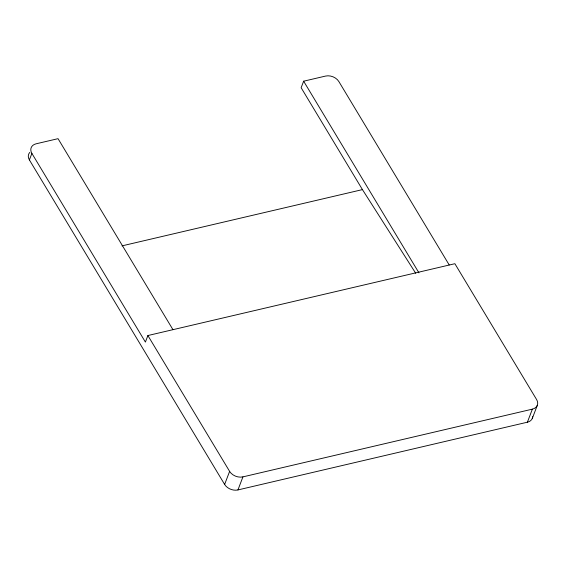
<?xml version="1.0" encoding="UTF-8"?>
<svg xmlns="http://www.w3.org/2000/svg" width="566" height="566" viewBox="0 0 566 566"><rect width="100%" height="100%" fill="white"/><g stroke="black" fill="none" stroke-linecap="round" stroke-linejoin="round"><path stroke-width="0.85" d="M532.719 416.654A10.188 7.415 20.9 0 1 527.392 422.201L237.946 489.93A10.188 7.415 20.9 0 1 224.631 484.432L29.397 159.923L31.887 153.4A10.188 7.415 20.9 0 1 36.118 143.799L58.043 138.67L172.906 329.582M527.392 422.201L532.373 409.147A10.188 7.415 20.9 0 0 536.603 399.546L454.88 263.706L147.889 335.539L145.398 342.069L31.887 153.4M449.192 264.93L338.871 81.568A10.188 7.415 20.9 0 0 325.563 76.07L303.638 81.2L301.14 87.73L362.438 189.61L415.727 273.279M224.631 484.432L229.619 471.386L147.889 335.539M237.946 489.93L242.927 476.876L532.373 409.147M532.259 418.543L537.247 405.489M122.001 245.87L362.438 189.61M303.638 81.2L418.953 272.869M242.927 476.876A10.188 7.415 20.9 0 1 229.619 471.386M29.397 159.923A10.188 7.415 20.9 0 1 29.849 152.36"/></g></svg>
